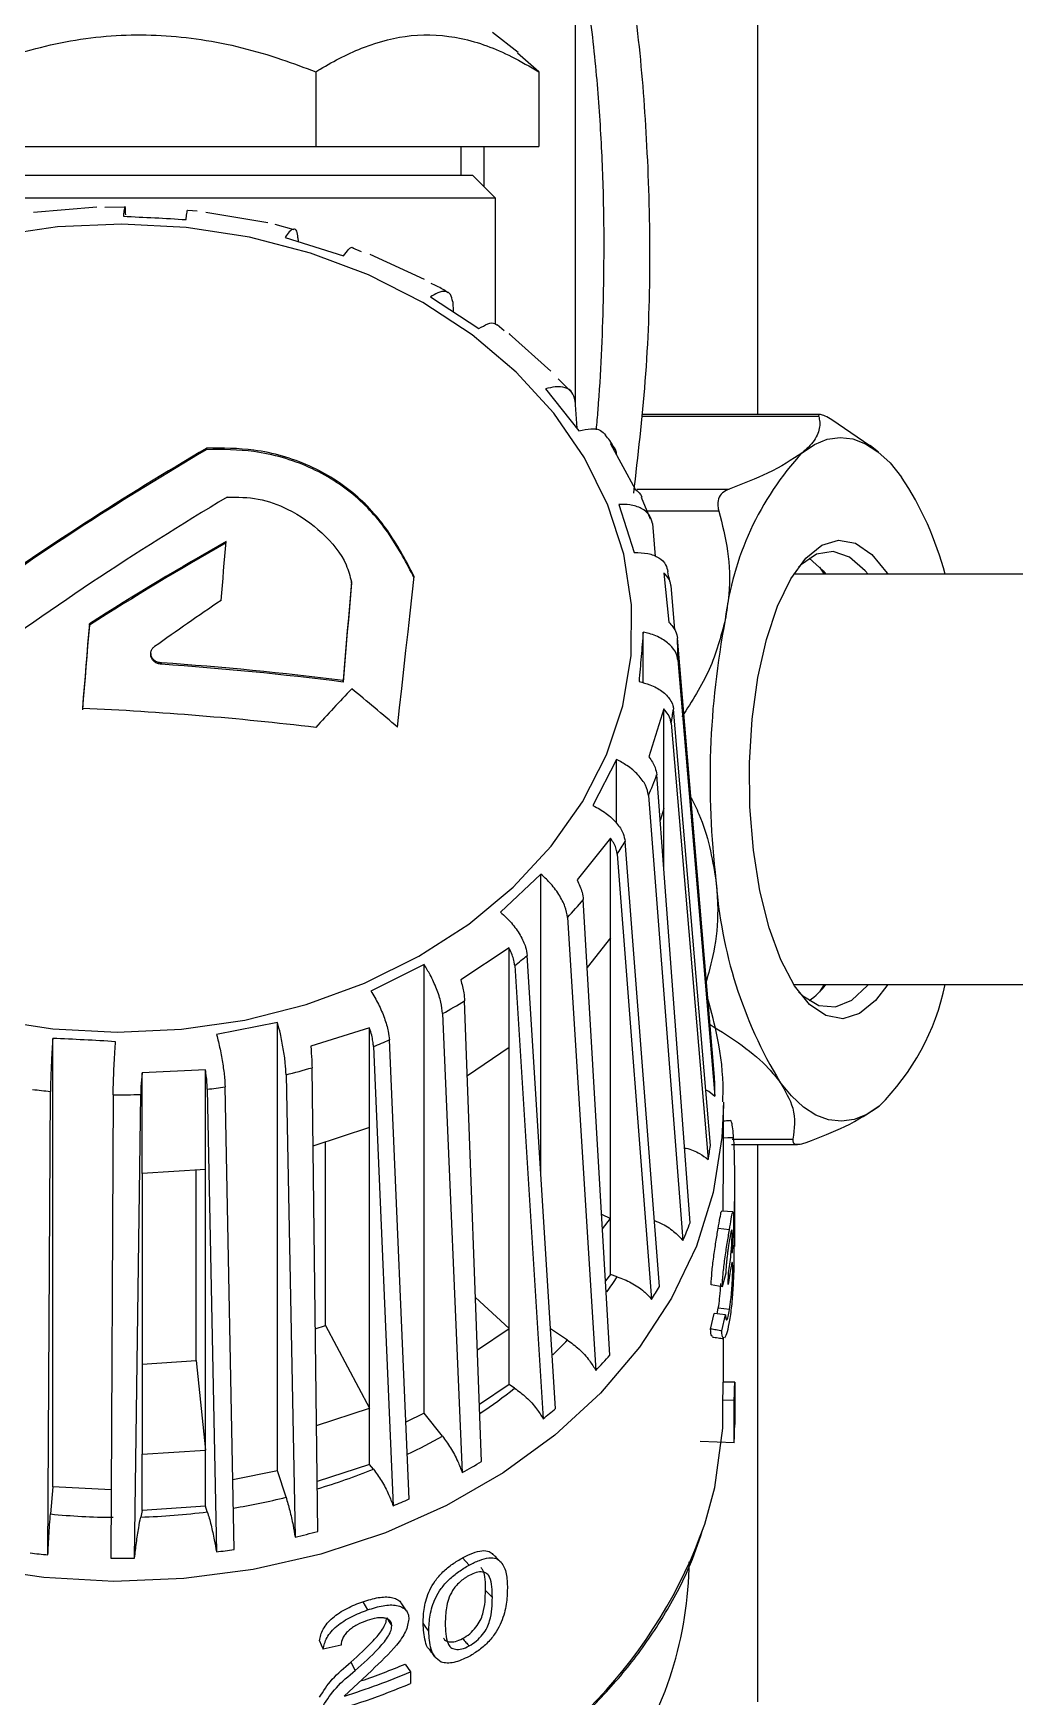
# Model space of a CAD drawing. Extents: x 150 to 4150, y 50 to 2920.
# Drawn here: x 1162.6 to 1270.2, y 1473.3 to 1655.8 of the extents above; entities that cross this region are included whole.
import ezdxf

# ---------------------------------------------------------------- set-up
doc = ezdxf.new("R2010")
doc.units = 0
doc.header["$LTSCALE"] = 10
doc.linetypes.add('SLD-KATı', pattern=[0])
doc.layers.get('0').update_dxf_attribs({"linetype": 'CONTINUOUS'})

msp = doc.modelspace()

# ---------------------------------------------------------------- linework, layer by layer
at = {"color": 7, "linetype": 'SLD-KATı'}
for p, q in [((1242.03, 2090.17), (1242.03, 1613.94)), ((1222.03, 1667.08), (1222.03, 1614.96)), ((1215.76, 1653.66), (1212.97, 1655.83)), ((1218.03, 1651.53), (1215.71, 1653.59)), ((1193.57, 1651.53), (1193.57, 1643.33)), ((1218.03, 1651.53), (1218.03, 1643.33)), ((1155.06, 1643.33), (1193.57, 1643.33)), ((1193.57, 1643.33), (1218.03, 1643.33)), ((1209.53, 1640.17), (1209.53, 1643.33)), ((1210.78, 1640.17), (1148.28, 1640.17)), ((1213.28, 1637.67), (1210.78, 1640.17)), ((1213.28, 1637.67), (1145.78, 1637.67)), ((1162.59, 1636.15), (1169.55, 1636.71)), ((1172.64, 1636.68), (1170.44, 1636.66)), ((1213.28, 1623.87), (1213.28, 1637.67)), ((1180.55, 1636.23), (1179.52, 1636.31)), ((1181.5, 1636.15), (1188.3, 1634.99)), ((1191.21, 1634.2), (1189.12, 1634.78)), ((1190.2, 1633.37), (1196.6, 1631.34)), ((1191.61, 1633.31), (1191.62, 1632.91)), ((1198.6, 1631.8), (1197.64, 1632.17)), ((1199.49, 1631.54), (1205.46, 1628.78)), ((1206.15, 1626.84), (1211.45, 1623.36)), ((1208.59, 1626.31), (1208.65, 1625.2)), ((1214.24, 1623.13), (1213.45, 1623.77)), ((1214.79, 1622.78), (1219.34, 1618.71)), ((1218.77, 1616.75), (1222.44, 1612.15)), ((1221.58, 1616.42), (1220.16, 1617.86)), ((1221.99, 1615.52), (1222.22, 1612.43)), ((1248.91, 1613.94), (1229.34, 1613.94)), ((1254.34, 1610.49), (1250.2, 1613.37)), ((1181.62, 1610.11), (1181.62, 1610.27)), ((1225.9, 1610.72), (1228.59, 1605.75)), ((1255.3, 1609.81), (1254.38, 1610.54)), ((1226.81, 1604.09), (1228.5, 1598.81)), ((1230.29, 1602.48), (1229.3, 1604.84)), ((1230.5, 1601.99), (1230.8, 1598.38)), ((1231.74, 1596.55), (1232.31, 1591.17)), ((1197.48, 1595.44), (1197.48, 1595.6)), ((1232.52, 1595.19), (1232.93, 1590.31)), ((1366.77, 1596.42), (1245.99, 1596.42)), ((1168.73, 1590.84), (1168.73, 1590.99)), ((1229.49, 1584.52), (1229.49, 1590.08)), ((1237.32, 1541.26), (1233.24, 1589.42)), ((1175.47, 1587.73), (1175.47, 1587.58)), ((1176.63, 1586.55), (1176.63, 1586.7)), ((1233.28, 1587.05), (1237.33, 1539.19)), ((1196.56, 1584.6), (1196.56, 1584.76)), ((1231.74, 1581.65), (1230.12, 1576.4)), ((1231.74, 1570.73), (1231.74, 1581.65)), ((1232.54, 1580.09), (1236.6, 1532.23)), ((1236.87, 1533.77), (1232.82, 1581.63)), ((1226.55, 1576.11), (1223.98, 1571.06)), ((1226.55, 1569.14), (1226.55, 1576.11)), ((1234.64, 1525.3), (1230.97, 1574.43)), ((1230.07, 1572.16), (1233.84, 1523.33)), ((1231.74, 1570.73), (1231.34, 1569.41)), ((1231.74, 1564.12), (1231.74, 1570.73)), ((1225.89, 1567.48), (1222.25, 1562.89)), ((1225.89, 1556.56), (1225.89, 1567.48)), ((1226.64, 1565.72), (1230.41, 1516.89)), ((1231.27, 1518.29), (1227.5, 1567.12)), ((1218.27, 1563.54), (1213.84, 1559.36)), ((1218.27, 1530.57), (1218.27, 1563.54)), ((1225.83, 1510.78), (1222.92, 1560.73)), ((1221.18, 1558.79), (1224.3, 1509.1)), ((1225.89, 1556.56), (1223.35, 1553.28)), ((1225.89, 1525.76), (1225.89, 1556.56)), ((1214.77, 1555.43), (1209.47, 1551.95)), ((1214.77, 1544.51), (1214.77, 1555.43)), ((1219.88, 1504.93), (1216.76, 1554.62)), ((1205.46, 1553.6), (1199.62, 1550.71)), ((1205.46, 1504.41), (1205.46, 1553.6)), ((1215.39, 1553.5), (1218.51, 1503.8)), ((1245.99, 1551.42), (1366.77, 1551.42)), ((1248.85, 1550.62), (1249.39, 1551.42)), ((1211.75, 1499.11), (1209.89, 1549.65)), ((1189.38, 1547.26), (1182.69, 1545.93)), ((1189.38, 1498.07), (1189.38, 1547.26)), ((1207.48, 1548.23), (1209.64, 1497.88)), ((1164.72, 1496.33), (1164.72, 1545.52)), ((1199.46, 1546.67), (1193.01, 1544.66)), ((1199.46, 1535.75), (1199.46, 1546.67)), ((1199.89, 1544.61), (1202.06, 1494.26)), ((1203.8, 1494.99), (1201.64, 1545.34)), ((1214.77, 1544.51), (1210.2, 1541.41)), ((1214.77, 1513.71), (1214.77, 1544.51)), ((1181.48, 1542.07), (1174.51, 1541.73)), ((1174.51, 1530.7), (1174.51, 1541.73)), ((1181.48, 1531.15), (1181.48, 1542.07)), ((1193.79, 1491.44), (1193.16, 1542.29)), ((1181.67, 1539.93), (1182.67, 1489.18)), ((1184.61, 1489.46), (1183.62, 1540.2)), ((1190.31, 1541.53), (1191.3, 1490.79)), ((1164.19, 1488.87), (1164.46, 1539.7)), ((1171.35, 1539.34), (1171.07, 1488.5)), ((1173.69, 1488.51), (1174.36, 1539.37)), ((1238.28, 1538.53), (1238.28, 1538.15)), ((1238.28, 1530.17), (1238.28, 1538.15)), ((1255.3, 1538.02), (1255.3, 1538.02)), ((1199.46, 1535.75), (1193.26, 1533.71)), ((1199.46, 1504.95), (1199.46, 1535.75)), ((1194.65, 1514.04), (1194.65, 1534.17)), ((1239.19, 1533.89), (1246.42, 1533.89)), ((1242.03, 1533.89), (1242.03, 1472.73)), ((1181.48, 1531.15), (1174.51, 1530.7)), ((1180.46, 1510.17), (1180.46, 1531.08)), ((1181.48, 1500.35), (1181.48, 1531.15)), ((1174.51, 1530.7), (1174.51, 1499.9)), ((1239.53, 1522.79), (1239.53, 1530.17)), ((1224.93, 1526.22), (1225.89, 1525.76)), ((1225.02, 1524.64), (1225.89, 1525.76)), ((1225.89, 1519.6), (1225.89, 1525.76)), ((1238.81, 1518.53), (1238.84, 1519.84)), ((1238.84, 1519.84), (1238.88, 1520.06)), ((1225.89, 1519.6), (1225.36, 1518.91)), ((1226.63, 1519.37), (1225.89, 1519.6)), ((1238.16, 1518.28), (1236.93, 1518.48)), ((1238.55, 1519.78), (1238.16, 1518.28)), ((1238.99, 1519.72), (1238.81, 1518.53)), ((1211.09, 1517.08), (1214.77, 1513.71)), ((1236.89, 1513.63), (1237.28, 1515.35)), ((1238.51, 1515.18), (1237.28, 1515.35)), ((1237.61, 1515.3), (1237.73, 1515.92)), ((1238.97, 1515.79), (1237.73, 1515.92)), ((1238.11, 1513.43), (1238.51, 1515.18)), ((1193.51, 1513.67), (1194.65, 1514.04)), ((1194.65, 1514.04), (1199.46, 1504.95)), ((1211.3, 1511.36), (1214.77, 1513.71)), ((1214.77, 1507.55), (1214.77, 1513.71)), ((1221.18, 1512.43), (1219.33, 1513.65)), ((1238.28, 1507.8), (1238.28, 1512.58)), ((1174.51, 1509.78), (1180.46, 1510.17)), ((1180.46, 1510.17), (1181.48, 1500.35)), ((1214.77, 1507.55), (1211.52, 1505.35)), ((1215.38, 1507.15), (1214.77, 1507.55)), ((1239.53, 1507.79), (1238.28, 1507.8)), ((1239.53, 1507.79), (1239.53, 1503.17)), ((1238.22, 1502.75), (1238.22, 1505.83)), ((1239.47, 1505.79), (1238.22, 1505.83)), ((1239.47, 1501.17), (1239.47, 1505.79)), ((1193.65, 1503.04), (1199.46, 1504.95)), ((1199.46, 1498.79), (1199.46, 1504.95)), ((1205.46, 1504.41), (1203.44, 1503.41)), ((1207.48, 1501.88), (1205.46, 1504.41)), ((1174.51, 1499.9), (1181.48, 1500.35)), ((1174.51, 1493.74), (1174.51, 1499.9)), ((1181.48, 1494.19), (1181.48, 1500.35)), ((1239.47, 1501.17), (1235.72, 1501.3)), ((1189.38, 1498.07), (1184.46, 1497.1)), ((1190.31, 1495.18), (1189.38, 1498.07)), ((1199.46, 1498.79), (1193.72, 1496.9)), ((1199.89, 1498.26), (1199.46, 1498.79)), ((1164.72, 1496.33), (1164.46, 1493.35)), ((1171.11, 1495.99), (1164.72, 1496.33)), ((1174.51, 1493.74), (1174.36, 1493.01)), ((1181.48, 1494.19), (1174.51, 1493.74)), ((1181.67, 1493.58), (1181.48, 1494.19)), ((1198.74, 1483.73), (1199.25, 1482.83)), ((1196.34, 1478.97), (1194.37, 1478.52)), ((1199.7, 1476.2), (1196.7, 1473.37)), ((1197.43, 1477.1), (1197.9, 1476.19)), ((1203.37, 1476.89), (1203.96, 1476.02)), ((1203.96, 1476.02), (1203.96, 1474.75))]:
    msp.add_line(p, q, dxfattribs=at)
at = {"color": 8, "linetype": 'SLD-KATı'}
for p, q in [((1212.03, 1638.92), (1212.03, 1643.33)), ((1248.74, 1613.72), (1229.32, 1613.72)), ((1228.78, 1605.77), (1238.92, 1605.77)), ((1237.8, 1603.33), (1229.94, 1603.33)), ((1239.25, 1534.47), (1245.92, 1534.47))]:
    msp.add_line(p, q, dxfattribs=at)
at = {"color": 7, "linetype": 'SLD-KATı', "flags": 128}
for points in [[(1115.89, 1593.5), (1115.86, 1587.93), (1116.71, 1582.41), (1118.44, 1577.01), (1121.01, 1571.82), (1124.38, 1566.93), (1128.51, 1562.42), (1133.32, 1558.34), (1138.75, 1554.77), (1144.69, 1551.77), (1151.07, 1549.37), (1157.78, 1547.63), (1164.72, 1546.56), (1171.77, 1546.18), (1178.82, 1546.51), (1185.77, 1547.53), (1192.5, 1549.22), (1198.9, 1551.57), (1204.89, 1554.53), (1210.35, 1558.05), (1215.21, 1562.09), (1219.39, 1566.58), (1222.83, 1571.45), (1225.46, 1576.61), (1227.25, 1582), (1228.17, 1587.52), (1228.2, 1593.08), (1227.35, 1598.61), (1225.62, 1604.01), (1223.05, 1609.19), (1219.68, 1614.08), (1215.55, 1618.6), (1210.74, 1622.68), (1205.32, 1626.24), (1199.37, 1629.25), (1192.99, 1631.64), (1186.28, 1633.39), (1179.34, 1634.46), (1172.3, 1634.83), (1165.24, 1634.51), (1158.29, 1633.49), (1151.56, 1631.8), (1145.16, 1629.45), (1139.17, 1626.49), (1133.71, 1622.96), (1128.85, 1618.92), (1124.67, 1614.43), (1121.23, 1609.57), (1118.6, 1604.4), (1116.81, 1599.02), (1115.89, 1593.5)], [(1246.93, 1609.75), (1248.29, 1610.66), (1249.68, 1611.22), (1251.08, 1611.42), (1252.48, 1611.26), (1253.88, 1610.73), (1255.24, 1609.86), (1256.57, 1608.64), (1257.84, 1607.08)], [(1241.58, 1566.17), (1241.2, 1570.91), (1241.15, 1575.75), (1241.45, 1580.53), (1242.08, 1585.09), (1243.02, 1589.26), (1244.24, 1592.91), (1245.69, 1595.92), (1247.32, 1598.18), (1249.09, 1599.61), (1250.93, 1600.16), (1252.77, 1599.82), (1254.57, 1598.6), (1256.24, 1596.54), (1256.32, 1596.42)], [(1183.18, 1593.54), (1183.25, 1594.37), (1183.32, 1595.18), (1183.39, 1596), (1183.46, 1596.81), (1183.53, 1597.62), (1183.6, 1598.42), (1183.67, 1599.22), (1183.74, 1600.02)], [(1254.16, 1596.42), (1253.84, 1596.8), (1252.12, 1598.29), (1250.32, 1598.9), (1248.51, 1598.61), (1246.75, 1597.42), (1246.53, 1597.21)], [(1247.69, 1598.17), (1249.22, 1596.8), (1249.54, 1596.42)], [(1249.39, 1596.42), (1249.31, 1596.54), (1248.85, 1597.21)], [(1197.48, 1595.6), (1197.37, 1594.27), (1197.25, 1592.94), (1197.14, 1591.59), (1197.02, 1590.24), (1196.91, 1588.88), (1196.79, 1587.52), (1196.68, 1586.14), (1196.56, 1584.76)], [(1197.48, 1595.44), (1197.37, 1594.12), (1197.25, 1592.78), (1197.14, 1591.44), (1197.02, 1590.09), (1196.91, 1588.73), (1196.79, 1587.36), (1196.68, 1585.99), (1196.56, 1584.6)], [(1202.54, 1579.64), (1202.77, 1581.77), (1203, 1583.89), (1203.23, 1585.98), (1203.46, 1588.06), (1203.69, 1590.11), (1203.92, 1592.15), (1204.15, 1594.17), (1204.37, 1596.17)], [(1168.73, 1590.99), (1168.64, 1589.85), (1168.54, 1588.7), (1168.45, 1587.55), (1168.35, 1586.39), (1168.26, 1585.23), (1168.16, 1584.06), (1168.06, 1582.89), (1167.97, 1581.71)], [(1168.73, 1590.84), (1168.64, 1589.7), (1168.54, 1588.55), (1168.45, 1587.4), (1168.35, 1586.24), (1168.26, 1585.08), (1168.16, 1583.91), (1168.06, 1582.73), (1167.97, 1581.55)], [(1256.32, 1551.42), (1254.99, 1549.66), (1253.22, 1548.23), (1251.38, 1547.67), (1249.54, 1548.01), (1247.74, 1549.23), (1246.07, 1551.29), (1244.57, 1554.13), (1243.29, 1557.63), (1242.28, 1561.69), (1241.58, 1566.17)], [(1246.53, 1550.62), (1247, 1550.18), (1248.77, 1549.12), (1250.59, 1548.97), (1252.38, 1549.71), (1254.09, 1551.33), (1254.16, 1551.42)], [(1255.38, 1538.09), (1254.02, 1537.18), (1252.63, 1536.62), (1251.23, 1536.42), (1249.83, 1536.58), (1248.43, 1537.1), (1247.07, 1537.98), (1245.74, 1539.2), (1244.47, 1540.75)], [(1239.41, 1534.62), (1238.79, 1534.59), (1238.17, 1534.56)], [(1239.34, 1526.48), (1238.72, 1526.52), (1238.1, 1526.56)], [(1238.95, 1524.53), (1238.33, 1524.59), (1237.71, 1524.66)], [(1236.26, 1492.25), (1237.34, 1496.27), (1238.22, 1502.75)], [(1210.4, 1487.74), (1210.04, 1488.14), (1209.68, 1488.55)], [(1212.18, 1484.97), (1212.56, 1484.58), (1212.94, 1484.19)], [(1205.97, 1480.51), (1205.66, 1480.94), (1205.34, 1481.37)], [(1193.96, 1479.45), (1194.17, 1478.99), (1194.37, 1478.52)]]:
    msp.add_lwpolyline(points, dxfattribs=at)
at = {"color": 8, "linetype": 'SLD-KATı', "flags": 128}
msp.add_lwpolyline([(1238.28, 1538.15), (1238.13, 1534.63), (1237.16, 1528.61), (1235.32, 1522.72), (1232.61, 1517.03), (1229.09, 1511.63), (1224.8, 1506.59), (1219.79, 1501.98), (1214.14, 1497.86), (1207.92, 1494.28), (1201.21, 1491.3), (1194.11, 1488.94), (1186.7, 1487.26), (1179.11, 1486.26), (1171.41, 1485.96), (1163.72, 1486.37), (1156.15, 1487.48), (1148.79, 1489.28), (1141.74, 1491.73), (1135.11, 1494.82), (1128.97, 1498.49), (1123.42, 1502.69), (1118.52, 1507.38), (1114.35, 1512.48), (1110.96, 1517.93), (1108.39, 1523.65), (1106.68, 1529.57), (1105.86, 1535.6), (1105.78, 1537.65)], dxfattribs=at)
at = {"color": 7, "linetype": 'SLD-KATı'}
for centre, radius, start, end in [((1356.35, 1311.69), 345.94, 120.336, 125.5466), ((1356.12, 1311.88), 345.53, 120.3323, 125.5491), ((1271, 1587.56), 32.74, 137.3331, 173.2171), ((1227.74, 1587.21), 36.07, 14.789, 33.4311), ((1365.65, 1300.14), 354.85, 120.8182, 126.4988), ((1353.53, 1300.91), 343.94, 119.5816, 122.4993), ((1353.32, 1301.1), 343.54, 119.5792, 122.5004), ((1194.06, 1587.4), 39.24, 12.0488, 13.7371), ((1378.92, 1303.52), 349.9, 124.0166, 125.4701), ((1330.23, 1573.85), 93.41, 169.1561, 186.7652), ((1195.23, 1587.59), 38.06, 359.1884, 2.7593), ((1152.78, 1238.66), 348.86, 82.7907, 86.0803), ((1152.8, 1238.9), 348.46, 82.7859, 86.0792), ((1473.41, 1323.2), 379.56, 136.6274, 137.5029), ((936.39, 1267.5), 410.21, 49.547, 50.4635), ((1152.37, 1233.85), 348.21, 83.2063, 87.4327), ((1194.63, 1587.66), 38.66, 348.6994, 351.0168), ((1192.3, 1588.34), 41.09, 336.8106, 340.2055), ((1188.86, 1590.1), 44.97, 327.166, 329.26), ((1286.86, 1566.34), 49.51, 184.0448, 211.1107), ((1184.72, 1593.22), 50.15, 316.6356, 319.6084), ((1180.66, 1597.5), 56.06, 308.2825, 310.0907), ((1243.19, 1556.26), 7.98, 304.3015, 322.6977), ((1236.66, 1556.87), 26.53, 314.9174, 348.1322), ((1177.01, 1602.76), 62.47, 299.1985, 301.7654), ((1174.42, 1607.93), 68.24, 291.9163, 293.5023), ((1172.81, 1612.6), 73.19, 283.8304, 286.1404), ((1171.97, 1616.26), 76.93, 262.9336, 264.3978), ((1172.15, 1615.77), 76.43, 277.1559, 278.6266), ((1196.75, 1539.95), 40.59, 358.9334, 1.8514), ((1172.03, 1617.07), 77.74, 269.4948, 271.7138), ((1196.21, 1540.01), 41.14, 349.0943, 351.2708), ((1193.47, 1540.82), 44, 336.5748, 339.3414), ((1190.24, 1542.46), 47.62, 327.5191, 329.4937), ((1185.28, 1546.21), 53.85, 316.4319, 318.8493), ((1197.16, 1508.12), 41.12, 356.8057, 359.5506), ((1197.5, 1508.13), 42.03, 356.8108, 359.547), ((1181.29, 1550.44), 59.67, 308.5912, 310.2876), ((1197.5, 1503.51), 42.03, 356.8108, 359.5469), ((1177.15, 1556.45), 66.97, 299.0208, 301.1107), ((1174.62, 1561.54), 72.66, 292.1875, 293.6754), ((1172.02, 1570.5), 77.52, 264.4014, 269.4983), ((1172.05, 1570.28), 77.3, 271.7096, 277.1496), ((1172.81, 1566.8), 78.22, 283.6677, 285.5532), ((1171.97, 1570.55), 82.05, 263.1841, 264.5568), ((1172.16, 1569.98), 81.47, 277.408, 278.7868), ((1172.03, 1571.39), 82.89, 269.3371, 271.1506), ((1193.18, 1488.48), 41.35, 325.6431, 359.4793), ((1174.11, 1546.11), 75.15, 289.0304, 292.9101), ((1173.68, 1546.52), 77.89, 285.2585, 292.8775), ((1173.92, 1547.15), 77.21, 287.1631, 292.897)]:
    msp.add_arc(centre, radius, start, end, dxfattribs=at)
at = {"color": 8, "linetype": 'SLD-KATı'}
for centre, radius, start, end in [((1188.01, 1544.29), 45.97, 324.663, 327.1633), ((1183.69, 1547.83), 51.56, 314.1106, 316.6469), ((1179.25, 1552.96), 58.35, 303.6919, 308.2617), ((1175.82, 1558.55), 64.91, 295.368, 299.1895), ((1173.55, 1563.8), 70.63, 286.6102, 291.8932), ((1172.41, 1567.9), 74.89, 279.3129, 283.8254), ((1185.06, 1510.33), 54.29, 292.6503, 340.5464)]:
    msp.add_arc(centre, radius, start, end, dxfattribs=at)
at = {"color": 7, "linetype": 'SLD-KATı'}
for points, knots in [([(1228.45, 1605.3), (1228.92, 1609.4), (1230.41, 1622.19), (1230.33, 1638.81), (1229.12, 1655.01), (1227.51, 1666.29), (1225.14, 1677.19), (1221.85, 1687.76), (1217.85, 1696.84), (1213.18, 1704.41), (1208.43, 1709.91), (1203.38, 1713.66), (1198.33, 1715.58), (1193.95, 1715.71), (1190.11, 1714.53), (1186.7, 1712.38), (1183.16, 1708.37), (1180.65, 1703.3), (1178.97, 1697.96), (1177.9, 1692.76), (1177.16, 1686.54), (1177.08, 1682.02), (1177.03, 1679.58)], [0, 0, 0, 0, 0.0723713, 0.225676, 0.295467, 0.3648188, 0.4325751, 0.5001859, 0.5705181, 0.619646, 0.6701395, 0.7116738, 0.7432076, 0.7751137, 0.7944876, 0.8171926, 0.8456091, 0.8822703, 0.9050266, 0.9316564, 0.9630042, 1, 1, 1, 1]), ([(1182.03, 1679.58), (1182.1, 1682.49), (1182.23, 1687.76), (1183.32, 1694.84), (1184.87, 1700.33), (1186.75, 1704.43), (1188.76, 1707.26), (1191.14, 1709.42), (1193.98, 1710.66), (1197.52, 1710.62), (1201.37, 1709.02), (1205.18, 1705.98), (1209.71, 1700.76), (1214.36, 1692.81), (1218.46, 1682.33), (1221.42, 1671.32), (1223.26, 1661.05), (1224.34, 1651.86), (1224.91, 1643.82), (1225.2, 1635.42), (1225.13, 1625.66), (1224.8, 1617.73), (1224.38, 1613), (1224.32, 1612.28)], [0, 0, 0, 0, 0.049319, 0.089297, 0.12156, 0.147665, 0.169093, 0.186295, 0.212317, 0.240055, 0.277156, 0.31809, 0.359555, 0.439305, 0.520954, 0.601143, 0.678313, 0.736524, 0.790159, 0.841861, 0.906003, 0.985715, 1, 1, 1, 1]), ([(1155.06, 1651.53), (1157.81, 1652.51), (1163.37, 1654.51), (1172.16, 1655.84), (1181.14, 1655.34), (1188.24, 1653.53), (1192.32, 1652), (1193.57, 1651.53)], [0, 0, 0, 0, 0.22106, 0.447358, 0.669137, 0.899218, 1, 1, 1, 1]), ([(1193.57, 1651.53), (1193.72, 1651.62), (1195.46, 1652.69), (1198.9, 1654.44), (1204.12, 1655.79), (1209.61, 1655.45), (1214.29, 1653.72), (1217.05, 1652.1), (1218.03, 1651.53)], [0, 0, 0, 0, 0.020118, 0.222924, 0.429815, 0.648242, 0.874847, 1, 1, 1, 1]), ([(1172.72, 1635.84), (1172.71, 1635.96), (1172.71, 1636.38), (1172.68, 1636.79), (1172.6, 1636.75), (1172.52, 1636.27), (1172.47, 1635.82), (1172.46, 1635.69)], [0, 0, 0, 0, 0.10298, 0.366808, 0.630612, 0.894679, 1, 1, 1, 1]), ([(1172.46, 1635.69), (1173.61, 1635.63), (1175.9, 1635.53), (1178.2, 1635.39), (1179.34, 1635.32)], [0, 0, 0, 0, 0.5000001, 1, 1, 1, 1]), ([(1179.34, 1635.32), (1179.37, 1635.55), (1179.43, 1636.09), (1179.5, 1636.43), (1179.52, 1636.35), (1179.53, 1636.34)], [0, 0, 0, 0, 0.392735, 0.905059, 1, 1, 1, 1]), ([(1191.61, 1633.31), (1191.58, 1633.6), (1191.52, 1634.16), (1191.17, 1634.36), (1190.71, 1634.09), (1190.35, 1633.59), (1190.2, 1633.37)], [0, 0, 0, 0, 0.263774, 0.52759, 0.791618, 1, 1, 1, 1]), ([(1196.6, 1631.34), (1196.79, 1631.6), (1197.18, 1632.13), (1197.55, 1632.36), (1197.65, 1632.23), (1197.66, 1632.22)], [0, 0, 0, 0, 0.479483, 0.959122, 1, 1, 1, 1]), ([(1208.08, 1627.3), (1207.87, 1627.44), (1207.3, 1627.82), (1206.65, 1628.12), (1206.23, 1628.32)], [0, 0, 0, 0, 0.349349, 1, 1, 1, 1]), ([(1208.59, 1626.31), (1208.53, 1626.6), (1208.43, 1627.19), (1207.82, 1627.51), (1207.04, 1627.39), (1206.42, 1627.01), (1206.15, 1626.84)], [0, 0, 0, 0, 0.263755, 0.527585, 0.791618, 1, 1, 1, 1]), ([(1211.45, 1623.36), (1211.79, 1623.56), (1212.46, 1623.96), (1213.15, 1624.04), (1213.36, 1623.81), (1213.42, 1623.75)], [0, 0, 0, 0, 0.418666, 0.837485, 1, 1, 1, 1]), ([(1214.92, 1622.66), (1214.91, 1622.68), (1214.88, 1622.74), (1214.82, 1622.76), (1214.79, 1622.78)], [0, 0, 0, 0, 0.333422, 1, 1, 1, 1]), ([(1221.99, 1615.52), (1221.92, 1615.82), (1221.77, 1616.44), (1220.98, 1616.93), (1219.94, 1617.05), (1219.13, 1616.84), (1218.77, 1616.75)], [0, 0, 0, 0, 0.263743, 0.527584, 0.791619, 1, 1, 1, 1]), ([(1248.74, 1613.72), (1248.77, 1613.63), (1248.9, 1613.09), (1248.84, 1612.04), (1248.11, 1610.78), (1247.23, 1610.01), (1246.93, 1609.75)], [0, 0, 0, 0, 0.073259, 0.43654, 0.808873, 1, 1, 1, 1]), ([(1250.2, 1613.37), (1249.94, 1613.51), (1249.42, 1613.81), (1248.92, 1613.98), (1248.72, 1613.92), (1248.74, 1613.78), (1248.74, 1613.72)], [0, 0, 0, 0, 0.280691, 0.562823, 0.825737, 1, 1, 1, 1]), ([(1222.44, 1612.15), (1222.89, 1612.25), (1223.79, 1612.47), (1224.83, 1612.29), (1225.19, 1611.88), (1225.36, 1611.69)], [0, 0, 0, 0, 0.350301, 0.700755, 1, 1, 1, 1]), ([(1226.3, 1610.27), (1226.15, 1610.55), (1225.88, 1611.04), (1225.51, 1611.49), (1225.35, 1611.69)], [0, 0, 0, 0, 0.568845, 1, 1, 1, 1]), ([(1204.37, 1596.17), (1203.54, 1597.77), (1201.86, 1600.97), (1198.16, 1605.27), (1193.03, 1608.55), (1187.21, 1610.24), (1183.35, 1610.26), (1181.62, 1610.27)], [0, 0, 0, 0, 0.209345, 0.417477, 0.624673, 0.831741, 1, 1, 1, 1]), ([(1204.37, 1596.01), (1203.54, 1597.62), (1201.86, 1600.82), (1198.16, 1605.12), (1193.03, 1608.39), (1187.21, 1610.08), (1183.35, 1610.1), (1181.62, 1610.11)], [0, 0, 0, 0, 0.209346, 0.417476, 0.624673, 0.831741, 1, 1, 1, 1]), ([(1226.58, 1609.54), (1226.57, 1609.66), (1226.51, 1610.1), (1226.24, 1610.49), (1225.95, 1610.69), (1225.9, 1610.72)], [0, 0, 0, 0, 0.24236, 0.882113, 1, 1, 1, 1]), ([(1246.93, 1609.75), (1245.79, 1608.98), (1243.73, 1607.6), (1240.41, 1606.34), (1238.92, 1605.77)], [0, 0, 0, 0, 0.551012, 1, 1, 1, 1]), ([(1228.59, 1605.75), (1228.91, 1605.5), (1229.24, 1605.23), (1229.34, 1604.88), (1229.35, 1604.86)], [0, 0, 0, 0, 0.932954, 1, 1, 1, 1]), ([(1238.92, 1605.77), (1238.66, 1605.65), (1238.13, 1605.4), (1237.71, 1604.72), (1237.63, 1603.99), (1237.75, 1603.52), (1237.8, 1603.33)], [0, 0, 0, 0, 0.280691, 0.562843, 0.825757, 1, 1, 1, 1]), ([(1183.85, 1604.89), (1185, 1604.88), (1187.3, 1604.86), (1191, 1603.49), (1194.43, 1601.06), (1196.8, 1598.17), (1197.32, 1596.22), (1197.48, 1595.6)], [0, 0, 0, 0, 0.177611, 0.3547342, 0.6110568, 0.876391, 1, 1, 1, 1]), ([(1230.5, 1601.99), (1230.42, 1602.31), (1230.25, 1602.97), (1229.34, 1603.68), (1228.15, 1604.07), (1227.22, 1604.08), (1226.81, 1604.09)], [0, 0, 0, 0, 0.263766, 0.527599, 0.791625, 1, 1, 1, 1]), ([(1237.8, 1603.33), (1238.16, 1601.88), (1238.91, 1598.96), (1239.05, 1594.9), (1238.64, 1592.35), (1238.49, 1591.42)], [0, 0, 0, 0, 0.3824114, 0.7746519, 1, 1, 1, 1]), ([(1228.5, 1598.81), (1229.02, 1598.8), (1230.05, 1598.77), (1231.26, 1598.27), (1232, 1597.56), (1232.13, 1596.97), (1232.18, 1596.72)], [0, 0, 0, 0, 0.264592, 0.529293, 0.793682, 1, 1, 1, 1]), ([(1232.52, 1595.19), (1232.51, 1595.31), (1232.44, 1595.77), (1232.13, 1596.23), (1231.79, 1596.51), (1231.74, 1596.55)], [0, 0, 0, 0, 0.242311, 0.882126, 1, 1, 1, 1]), ([(1232.31, 1591.17), (1232.6, 1590.84), (1233.09, 1590.27), (1233.2, 1589.67), (1233.24, 1589.42)], [0, 0, 0, 0, 0.58336, 1, 1, 1, 1]), ([(1238.49, 1591.42), (1238, 1589.58), (1237.03, 1585.9), (1234.83, 1582.5), (1233.74, 1580.8)], [0, 0, 0, 0, 0.4997607, 1, 1, 1, 1]), ([(1229.49, 1590.08), (1229.42, 1589.18), (1229.26, 1587.39), (1229.11, 1585.57), (1229.03, 1584.66)], [0, 0, 0, 0, 0.500001, 1, 1, 1, 1]), ([(1233.28, 1587.05), (1233.26, 1587.18), (1233.19, 1587.67), (1232.71, 1588.48), (1231.63, 1589.35), (1230.46, 1589.86), (1229.71, 1590.03), (1229.49, 1590.08)], [0, 0, 0, 0, 0.102975, 0.366804, 0.630618, 0.894684, 1, 1, 1, 1]), ([(1176.63, 1586.7), (1176.49, 1586.72), (1176.21, 1586.76), (1175.85, 1586.96), (1175.59, 1587.24), (1175.46, 1587.57), (1175.46, 1587.92), (1175.6, 1588.25), (1175.79, 1588.41), (1175.88, 1588.49)], [0, 0, 0, 0, 0.143613, 0.287379, 0.431276, 0.575268, 0.719295, 0.863211, 1, 1, 1, 1]), ([(1176.63, 1586.55), (1176.49, 1586.57), (1176.21, 1586.61), (1175.85, 1586.81), (1175.6, 1587.09), (1175.47, 1587.36), (1175.48, 1587.53), (1175.48, 1587.58)], [0, 0, 0, 0, 0.224114, 0.44847, 0.672998, 0.897709, 1, 1, 1, 1]), ([(1229.03, 1584.66), (1229.44, 1584.55), (1230.38, 1584.31), (1231.62, 1583.62), (1232.41, 1582.8), (1232.75, 1582.11), (1232.8, 1581.76), (1232.82, 1581.63)], [0, 0, 0, 0, 0.202885, 0.467546, 0.731789, 0.897053, 1, 1, 1, 1]), ([(1232.54, 1580.09), (1232.52, 1580.22), (1232.45, 1580.69), (1232.14, 1581.23), (1231.79, 1581.59), (1231.74, 1581.65)], [0, 0, 0, 0, 0.242335, 0.882075, 1, 1, 1, 1]), ([(1230.12, 1576.4), (1230.38, 1576), (1230.83, 1575.32), (1230.93, 1574.69), (1230.97, 1574.43)], [0, 0, 0, 0, 0.583358, 1, 1, 1, 1]), ([(1230.07, 1572.16), (1230, 1572.53), (1229.84, 1573.27), (1228.97, 1574.43), (1227.83, 1575.42), (1226.94, 1575.9), (1226.55, 1576.11)], [0, 0, 0, 0, 0.263755, 0.527585, 0.791616, 1, 1, 1, 1]), ([(1223.98, 1571.06), (1224.47, 1570.79), (1225.47, 1570.24), (1226.62, 1569.14), (1227.33, 1568.06), (1227.45, 1567.41), (1227.5, 1567.12)], [0, 0, 0, 0, 0.264599, 0.529288, 0.793681, 1, 1, 1, 1]), ([(1234.73, 1571.9), (1235.03, 1571.31), (1236.51, 1568.45), (1237.05, 1565.33), (1237.47, 1562.85)], [0, 0, 0, 0, 0.206462, 1, 1, 1, 1]), ([(1226.64, 1565.72), (1226.62, 1565.86), (1226.56, 1566.35), (1226.27, 1566.96), (1225.94, 1567.41), (1225.89, 1567.48)], [0, 0, 0, 0, 0.242337, 0.882071, 1, 1, 1, 1]), ([(1221.18, 1558.79), (1221.12, 1559.18), (1220.99, 1559.95), (1220.27, 1561.31), (1219.33, 1562.56), (1218.59, 1563.24), (1218.27, 1563.54)], [0, 0, 0, 0, 0.263758, 0.527591, 0.791621, 1, 1, 1, 1]), ([(1222.25, 1562.89), (1222.46, 1562.43), (1222.81, 1561.64), (1222.89, 1561), (1222.92, 1560.73)], [0, 0, 0, 0, 0.583356, 1, 1, 1, 1]), ([(1237.47, 1562.85), (1237.54, 1561.99), (1237.76, 1559.53), (1237.5, 1555.78), (1236.76, 1553.06), (1236.42, 1551.84)], [0, 0, 0, 0, 0.225006, 0.651855, 1, 1, 1, 1]), ([(1213.84, 1559.36), (1214.25, 1558.98), (1215.07, 1558.21), (1216.03, 1556.84), (1216.62, 1555.59), (1216.72, 1554.91), (1216.76, 1554.62)], [0, 0, 0, 0, 0.264588, 0.529289, 0.793664, 1, 1, 1, 1]), ([(1215.39, 1553.5), (1215.37, 1553.64), (1215.32, 1554.15), (1215.08, 1554.82), (1214.81, 1555.35), (1214.77, 1555.43)], [0, 0, 0, 0, 0.242331, 0.882113, 1, 1, 1, 1]), ([(1207.48, 1548.23), (1207.44, 1548.63), (1207.35, 1549.43), (1206.85, 1550.95), (1206.19, 1552.4), (1205.68, 1553.23), (1205.46, 1553.6)], [0, 0, 0, 0, 0.263769, 0.527588, 0.791619, 1, 1, 1, 1]), ([(1209.47, 1551.95), (1209.6, 1551.45), (1209.82, 1550.59), (1209.87, 1549.93), (1209.89, 1549.65)], [0, 0, 0, 0, 0.5833711, 1, 1, 1, 1]), ([(1199.62, 1550.71), (1199.9, 1550.23), (1200.47, 1549.29), (1201.13, 1547.72), (1201.54, 1546.35), (1201.61, 1545.65), (1201.64, 1545.34)], [0, 0, 0, 0, 0.2645865, 0.5292834, 0.7936725, 1, 1, 1, 1]), ([(1238.21, 1538.54), (1238.23, 1538.94), (1238.32, 1541.28), (1237.85, 1545.1), (1236.97, 1548.43), (1236.59, 1549.86)], [0, 0, 0, 0, 0.104677, 0.614428, 1, 1, 1, 1]), ([(1190.31, 1541.53), (1190.29, 1541.94), (1190.25, 1542.76), (1190.02, 1544.36), (1189.72, 1545.93), (1189.48, 1546.85), (1189.38, 1547.26)], [0, 0, 0, 0, 0.263766, 0.52759, 0.791621, 1, 1, 1, 1]), ([(1164.72, 1545.52), (1164.69, 1545.11), (1164.63, 1544.17), (1164.54, 1542.58), (1164.49, 1541.18), (1164.47, 1540.24), (1164.46, 1539.85), (1164.46, 1539.7)], [0, 0, 0, 0, 0.202894, 0.467551, 0.731795, 0.897058, 1, 1, 1, 1]), ([(1171.6, 1545.15), (1170.45, 1545.22), (1168.16, 1545.36), (1165.86, 1545.46), (1164.72, 1545.52)], [0, 0, 0, 0, 0.500003, 1, 1, 1, 1]), ([(1182.69, 1545.93), (1182.82, 1545.41), (1183.08, 1544.36), (1183.38, 1542.67), (1183.57, 1541.23), (1183.6, 1540.52), (1183.62, 1540.2)], [0, 0, 0, 0, 0.264599, 0.5292934, 0.7936682, 1, 1, 1, 1]), ([(1199.89, 1544.61), (1199.88, 1544.76), (1199.85, 1545.28), (1199.68, 1546), (1199.49, 1546.58), (1199.46, 1546.67)], [0, 0, 0, 0, 0.242355, 0.882108, 1, 1, 1, 1]), ([(1236.83, 1547.04), (1238.04, 1546.28), (1240.5, 1544.73), (1243.01, 1542.59), (1244.08, 1541.24), (1244.47, 1540.75)], [0, 0, 0, 0, 0.382408, 0.774654, 1, 1, 1, 1]), ([(1171.35, 1539.34), (1171.35, 1539.48), (1171.35, 1540.02), (1171.38, 1541.19), (1171.46, 1542.85), (1171.54, 1544.22), (1171.59, 1544.94), (1171.6, 1545.15)], [0, 0, 0, 0, 0.102988, 0.366802, 0.630614, 0.894678, 1, 1, 1, 1]), ([(1193.01, 1544.66), (1193.06, 1544.14), (1193.13, 1543.24), (1193.15, 1542.57), (1193.16, 1542.29)], [0, 0, 0, 0, 0.583368, 1, 1, 1, 1]), ([(1174.51, 1541.73), (1174.46, 1541.21), (1174.38, 1540.32), (1174.36, 1539.65), (1174.36, 1539.37)], [0, 0, 0, 0, 0.583365, 1, 1, 1, 1]), ([(1181.67, 1539.93), (1181.67, 1540.08), (1181.65, 1540.6), (1181.57, 1541.36), (1181.49, 1541.98), (1181.48, 1542.07)], [0, 0, 0, 0, 0.242338, 0.882107, 1, 1, 1, 1]), ([(1244.47, 1540.75), (1245.05, 1539.78), (1246.34, 1537.6), (1246.07, 1535.59), (1245.92, 1534.47)], [0, 0, 0, 0, 0.444643, 1, 1, 1, 1]), ([(1236.35, 1539.87), (1236.37, 1539.86), (1236.78, 1539.7), (1237.06, 1539.44), (1237.33, 1539.19)], [0, 0, 0, 0, 0.039345, 1, 1, 1, 1]), ([(1247.38, 1534.11), (1248.87, 1534.68), (1252.19, 1535.95), (1254.25, 1537.33), (1255.38, 1538.09)], [0, 0, 0, 0, 0.4489868, 1, 1, 1, 1]), ([(1239.1, 1536.5), (1238.89, 1536.48), (1238.62, 1536.46), (1238.35, 1536.43), (1238.28, 1536.43)], [0, 0, 0, 0, 0.755537, 1, 1, 1, 1]), ([(1239.41, 1534.62), (1239.38, 1534.96), (1239.32, 1535.65), (1239.21, 1536.35), (1239.14, 1536.45), (1239.1, 1536.5)], [0, 0, 0, 0, 0.3369296, 0.6726618, 1, 1, 1, 1]), ([(1239.52, 1525.48), (1239.52, 1526.06), (1239.52, 1527.21), (1239.53, 1529.01), (1239.53, 1530.72), (1239.52, 1532.11), (1239.49, 1533.47), (1239.44, 1534.23), (1239.41, 1534.62)], [0, 0, 0, 0, 0.248914, 0.497498, 0.622366, 0.747569, 0.873482, 1, 1, 1, 1]), ([(1245.92, 1534.47), (1245.91, 1534.32), (1245.89, 1534.03), (1246.25, 1533.86), (1246.79, 1533.92), (1247.21, 1534.06), (1247.38, 1534.11)], [0, 0, 0, 0, 0.2806896, 0.5628548, 0.8257613, 1, 1, 1, 1]), ([(1234.03, 1533.49), (1234.08, 1533.48), (1234.7, 1533.39), (1235.65, 1532.96), (1236.31, 1532.45), (1236.6, 1532.23)], [0, 0, 0, 0, 0.054045, 0.579425, 1, 1, 1, 1]), ([(1238.27, 1526.55), (1238.27, 1526.79), (1238.27, 1527.63), (1238.28, 1528.84), (1238.28, 1529.94), (1238.28, 1530.17)], [0, 0, 0, 0, 0.246803, 0.835259, 1, 1, 1, 1]), ([(1230.71, 1525.53), (1231.01, 1525.41), (1231.84, 1525.09), (1232.95, 1524.3), (1233.57, 1523.63), (1233.84, 1523.33)], [0, 0, 0, 0, 0.243299, 0.662097, 1, 1, 1, 1]), ([(1237.71, 1524.66), (1237.78, 1525.07), (1237.92, 1525.89), (1238.04, 1526.49), (1238.08, 1526.54), (1238.1, 1526.55)], [0, 0, 0, 0, 0.40138, 0.802374, 1, 1, 1, 1]), ([(1238.95, 1524.53), (1239.02, 1524.95), (1239.16, 1525.79), (1239.28, 1526.38), (1239.35, 1526.52), (1239.38, 1526.41), (1239.4, 1526.15), (1239.4, 1525.83), (1239.4, 1525.66)], [0, 0, 0, 0, 0.251755, 0.502303, 0.626195, 0.751872, 0.876208, 1, 1, 1, 1]), ([(1239.4, 1525.66), (1239.4, 1525.43), (1239.39, 1524.96), (1239.36, 1524.01), (1239.32, 1523.15), (1239.27, 1522.46), (1239.24, 1522.12), (1239.22, 1521.95)], [0, 0, 0, 0, 0.248246, 0.497268, 0.747617, 0.873649, 1, 1, 1, 1]), ([(1239.53, 1522.68), (1239.53, 1522.74), (1239.53, 1522.87), (1239.52, 1523.8), (1239.52, 1524.81), (1239.52, 1525.48)], [0, 0, 0, 0, 0.250382, 0.50047, 1, 1, 1, 1]), ([(1236.93, 1518.48), (1236.96, 1518.93), (1237.01, 1519.82), (1237.18, 1521.23), (1237.34, 1522.36), (1237.51, 1523.47), (1237.63, 1524.18), (1237.71, 1524.66)], [0, 0, 0, 0, 0.250169, 0.499621, 0.624409, 0.750186, 1, 1, 1, 1]), ([(1238.16, 1518.28), (1238.18, 1518.73), (1238.24, 1519.64), (1238.44, 1521.33), (1238.71, 1523.08), (1238.87, 1524.05), (1238.95, 1524.53)], [0, 0, 0, 0, 0.248383, 0.49731, 0.747842, 1, 1, 1, 1]), ([(1238.88, 1520.06), (1238.93, 1520.37), (1239.03, 1520.98), (1239.13, 1521.89), (1239.19, 1522.63), (1239.22, 1523.16), (1239.23, 1523.54), (1239.24, 1523.8), (1239.24, 1523.92), (1239.24, 1523.98)], [0, 0, 0, 0, 0.251913, 0.502891, 0.626564, 0.752124, 0.875996, 0.938007, 1, 1, 1, 1]), ([(1239.24, 1523.98), (1239.23, 1524.15), (1239.23, 1524.4), (1239.2, 1524.48), (1239.17, 1524.45), (1239.12, 1524.32), (1239.06, 1524.03), (1239, 1523.68), (1238.96, 1523.44)], [0, 0, 0, 0, 0.246996, 0.372844, 0.496619, 0.624069, 0.748092, 1, 1, 1, 1]), ([(1238.96, 1523.44), (1238.91, 1523.16), (1238.84, 1522.73), (1238.75, 1522.06), (1238.69, 1521.56), (1238.63, 1521.06), (1238.58, 1520.43), (1238.56, 1520.04), (1238.55, 1519.78)], [0, 0, 0, 0, 0.2516064, 0.3784594, 0.5027999, 0.6244065, 0.7521513, 1, 1, 1, 1]), ([(1239.45, 1521.92), (1239.44, 1521.45), (1239.44, 1520.73), (1239.4, 1519.44), (1239.35, 1518.43), (1239.29, 1517.39), (1239.17, 1516.04), (1239.05, 1515.17), (1238.96, 1514.59)], [0, 0, 0, 0, 0.246986, 0.371252, 0.496709, 0.622059, 0.748195, 1, 1, 1, 1]), ([(1239.22, 1521.95), (1239.26, 1522.21), (1239.34, 1522.74), (1239.41, 1522.96), (1239.44, 1522.7), (1239.45, 1522.18), (1239.45, 1521.92)], [0, 0, 0, 0, 0.252276, 0.502598, 0.751403, 1, 1, 1, 1]), ([(1238.97, 1515.79), (1239.02, 1516.15), (1239.1, 1516.69), (1239.18, 1517.53), (1239.23, 1518.17), (1239.27, 1518.79), (1239.3, 1519.56), (1239.31, 1520), (1239.31, 1520.29)], [0, 0, 0, 0, 0.251714, 0.378688, 0.50301, 0.627341, 0.752565, 1, 1, 1, 1]), ([(1239.31, 1520.29), (1239.31, 1520.5), (1239.3, 1520.83), (1239.27, 1520.97), (1239.23, 1520.94), (1239.19, 1520.81), (1239.11, 1520.46), (1239.04, 1520.02), (1238.99, 1519.72)], [0, 0, 0, 0, 0.2472359, 0.371817, 0.4968679, 0.6222179, 0.7482932, 1, 1, 1, 1]), ([(1226.63, 1519.37), (1227.16, 1519.17), (1228.2, 1518.77), (1229.53, 1517.86), (1230.14, 1517.19), (1230.41, 1516.89)], [0, 0, 0, 0, 0.3570539, 0.7141319, 1, 1, 1, 1]), ([(1237.73, 1515.92), (1237.78, 1516.27), (1237.86, 1516.8), (1237.94, 1517.63), (1237.98, 1518.18), (1238, 1518.5), (1238.01, 1518.62)], [0, 0, 0, 0, 0.434057, 0.653748, 0.869692, 1, 1, 1, 1]), ([(1238.96, 1514.59), (1238.87, 1514.12), (1238.7, 1513.17), (1238.51, 1512.82), (1238.42, 1512.65)], [0, 0, 0, 0, 0.501621, 1, 1, 1, 1]), ([(1238.51, 1515.18), (1238.53, 1515.02), (1238.56, 1514.71), (1238.64, 1514.57), (1238.73, 1514.73), (1238.84, 1515.07), (1238.92, 1515.5), (1238.97, 1515.79)], [0, 0, 0, 0, 0.248534, 0.497075, 0.621427, 0.748228, 1, 1, 1, 1]), ([(1237.1, 1512.85), (1237.06, 1512.84), (1236.94, 1512.82), (1236.91, 1513.31), (1236.89, 1513.63)], [0, 0, 0, 0, 0.352278, 1, 1, 1, 1]), ([(1238.11, 1513.43), (1237.91, 1513.46), (1237.5, 1513.53), (1237.09, 1513.6), (1236.89, 1513.63)], [0, 0, 0, 0, 0.500008, 1, 1, 1, 1]), ([(1237.09, 1512.76), (1237.29, 1512.73), (1237.7, 1512.67), (1238.11, 1512.61), (1238.31, 1512.58)], [0, 0, 0, 0, 0.499992, 1, 1, 1, 1]), ([(1238.32, 1512.67), (1238.28, 1512.66), (1238.16, 1512.62), (1238.13, 1513.11), (1238.11, 1513.43)], [0, 0, 0, 0, 0.345565, 1, 1, 1, 1]), ([(1221.18, 1512.43), (1221.61, 1512.12), (1222.47, 1511.48), (1223.57, 1510.27), (1224.07, 1509.46), (1224.3, 1509.1)], [0, 0, 0, 0, 0.3562664, 0.7125473, 1, 1, 1, 1]), ([(1215.38, 1507.15), (1215.82, 1506.83), (1216.68, 1506.19), (1217.78, 1504.97), (1218.29, 1504.16), (1218.51, 1503.8)], [0, 0, 0, 0, 0.3570557, 0.7141272, 1, 1, 1, 1]), ([(1207.48, 1501.88), (1207.78, 1501.47), (1208.37, 1500.65), (1209.13, 1499.21), (1209.48, 1498.29), (1209.64, 1497.88)], [0, 0, 0, 0, 0.356268, 0.712545, 1, 1, 1, 1]), ([(1199.89, 1498.26), (1200.19, 1497.85), (1200.79, 1497.03), (1201.55, 1495.58), (1201.9, 1494.67), (1202.06, 1494.26)], [0, 0, 0, 0, 0.3570505, 0.7141293, 1, 1, 1, 1]), ([(1190.31, 1495.18), (1190.44, 1494.71), (1190.72, 1493.78), (1191.07, 1492.21), (1191.23, 1491.23), (1191.3, 1490.79)], [0, 0, 0, 0, 0.356263, 0.712543, 1, 1, 1, 1]), ([(1164.19, 1488.87), (1164.21, 1489.42), (1164.26, 1490.53), (1164.36, 1492.12), (1164.43, 1492.97), (1164.46, 1493.35)], [0, 0, 0, 0, 0.3557115, 0.7114072, 1, 1, 1, 1]), ([(1173.69, 1488.51), (1173.76, 1489.07), (1173.88, 1490.19), (1174.12, 1491.78), (1174.28, 1492.63), (1174.36, 1493.01)], [0, 0, 0, 0, 0.355379, 0.710579, 1, 1, 1, 1]), ([(1181.67, 1493.58), (1181.81, 1493.12), (1182.08, 1492.18), (1182.43, 1490.6), (1182.59, 1489.62), (1182.67, 1489.18)], [0, 0, 0, 0, 0.357051, 0.714131, 1, 1, 1, 1]), ([(1205.78, 1459.68), (1206.66, 1460.1), (1209.62, 1461.52), (1214.33, 1464.32), (1219.68, 1468.24), (1224.45, 1472.61), (1228.61, 1477.38), (1232.05, 1482.48), (1234.62, 1487.37), (1235.69, 1490.61), (1236.14, 1491.98)], [0, 0, 0, 0, 0.059568, 0.19949, 0.339451, 0.479328, 0.619059, 0.758578, 0.897818, 1, 1, 1, 1]), ([(1209.68, 1488.55), (1210.06, 1488.74), (1210.8, 1489.11), (1211.82, 1489.37), (1212.6, 1489.31), (1212.88, 1489.03), (1213, 1488.91)], [0, 0, 0, 0, 0.264655, 0.529038, 0.792924, 1, 1, 1, 1]), ([(1213.8, 1488.14), (1213.67, 1488.27), (1213.41, 1488.54), (1213.14, 1488.8), (1213.01, 1488.93)], [0, 0, 0, 0, 0.500008, 1, 1, 1, 1]), ([(1109.54, 1488.58), (1109.54, 1488.54), (1109.44, 1486.64), (1109.78, 1482.86), (1110.87, 1477.33), (1112.78, 1471.93), (1115.42, 1466.74), (1118.78, 1461.82), (1122.82, 1457.23), (1127.48, 1453.03), (1132.71, 1449.27), (1138.44, 1446), (1144.59, 1443.26), (1151.09, 1441.1), (1157.86, 1439.52), (1164.81, 1438.56), (1171.84, 1438.23), (1178.89, 1438.53), (1185.84, 1439.46), (1192.63, 1441), (1199.15, 1443.14), (1205.34, 1445.86), (1211.1, 1449.11), (1216.38, 1452.86), (1221.06, 1457.08), (1224.68, 1461.04), (1226.44, 1463.7), (1227.1, 1464.71)], [0, 0, 0, 0, 0.000815, 0.042717, 0.084625, 0.126556, 0.168552, 0.210637, 0.252817, 0.295085, 0.337424, 0.379815, 0.422241, 0.464688, 0.507149, 0.549617, 0.59209, 0.634569, 0.677056, 0.71955, 0.762051, 0.804559, 0.847066, 0.889563, 0.932034, 0.974461, 1, 1, 1, 1]), ([(1205.34, 1481.37), (1205.36, 1481.94), (1205.41, 1483.07), (1205.85, 1484.66), (1206.63, 1486.01), (1207.48, 1487.01), (1208.56, 1487.89), (1209.31, 1488.33), (1209.68, 1488.55)], [0, 0, 0, 0, 0.250532, 0.50042, 0.625485, 0.750233, 0.874983, 1, 1, 1, 1]), ([(1205.97, 1480.51), (1205.99, 1481.08), (1206.04, 1482.22), (1206.49, 1483.82), (1207.29, 1485.17), (1208.16, 1486.18), (1209.25, 1487.07), (1210.01, 1487.52), (1210.4, 1487.74)], [0, 0, 0, 0, 0.248918, 0.4974991, 0.6223683, 0.747571, 0.8734849, 1, 1, 1, 1]), ([(1212.94, 1484.19), (1212.93, 1484.99), (1212.91, 1486), (1212.39, 1486.84), (1211.88, 1487.02), (1211.2, 1486.98), (1210.65, 1486.72), (1210.38, 1486.59)], [0, 0, 0, 0, 0.497961, 0.622757, 0.747962, 0.873666, 1, 1, 1, 1]), ([(1210.4, 1487.74), (1210.77, 1487.93), (1211.53, 1488.31), (1212.57, 1488.58), (1213.41, 1488.52), (1214.08, 1487.93), (1214.55, 1486.86), (1214.58, 1485.76), (1214.59, 1485.2)], [0, 0, 0, 0, 0.126497, 0.252547, 0.377655, 0.502458, 0.751106, 1, 1, 1, 1]), ([(1212.18, 1484.97), (1212.2, 1485.8), (1212.22, 1486.77), (1211.76, 1487.38), (1211.69, 1487.47)], [0, 0, 0, 0, 0.851082, 1, 1, 1, 1]), ([(1210.38, 1486.59), (1210.29, 1486.54), (1210.11, 1486.44), (1209.77, 1486.21), (1209.35, 1485.88), (1208.91, 1485.43), (1208.68, 1485.12), (1208.57, 1484.96)], [0, 0, 0, 0, 0.125755, 0.251391, 0.501749, 0.75128, 1, 1, 1, 1]), ([(1214.59, 1485.2), (1214.57, 1484.63), (1214.53, 1483.49), (1214.12, 1481.84), (1213.39, 1480.42), (1212.58, 1479.34), (1211.53, 1478.4), (1210.77, 1477.95), (1210.4, 1477.72)], [0, 0, 0, 0, 0.248901, 0.497488, 0.622316, 0.747535, 0.87348, 1, 1, 1, 1]), ([(1193.96, 1479.45), (1194.06, 1479.87), (1194.2, 1480.5), (1194.8, 1481.36), (1195.41, 1481.97), (1196.15, 1482.53), (1197.27, 1483.17), (1198.15, 1483.51), (1198.74, 1483.73)], [0, 0, 0, 0, 0.249691, 0.375839, 0.499871, 0.622435, 0.750119, 1, 1, 1, 1]), ([(1198.74, 1483.73), (1199.31, 1483.91), (1200.17, 1484.17), (1201.2, 1484.27), (1201.9, 1484.22), (1202.45, 1484.02), (1202.81, 1483.8), (1202.9, 1483.62), (1202.92, 1483.58)], [0, 0, 0, 0, 0.320782, 0.481484, 0.642132, 0.80343, 0.963498, 1, 1, 1, 1]), ([(1199.25, 1482.83), (1199.83, 1483.01), (1200.69, 1483.28), (1201.75, 1483.39), (1202.46, 1483.34), (1203.03, 1483.15), (1203.48, 1482.83), (1203.68, 1482.46), (1203.76, 1482.12), (1203.77, 1481.93), (1203.77, 1481.83)], [0, 0, 0, 0, 0.2516871, 0.3774633, 0.5028009, 0.6279308, 0.7520736, 0.8760036, 0.9380164, 1, 1, 1, 1]), ([(1203.52, 1482.72), (1203.42, 1482.86), (1203.23, 1483.15), (1203.03, 1483.45), (1202.93, 1483.59)], [0, 0, 0, 0, 0.499975, 1, 1, 1, 1]), ([(1208.57, 1484.96), (1208.4, 1484.63), (1208.07, 1483.97), (1207.82, 1482.76), (1207.79, 1481.93), (1207.77, 1481.37)], [0, 0, 0, 0, 0.249923, 0.500023, 1, 1, 1, 1]), ([(1209.68, 1479.68), (1209.95, 1479.84), (1210.49, 1480.18), (1211.15, 1480.92), (1211.65, 1481.68), (1212.16, 1483.14), (1212.17, 1484.15), (1212.18, 1484.97)], [0, 0, 0, 0, 0.124626, 0.249363, 0.374291, 0.49947, 1, 1, 1, 1]), ([(1210.4, 1478.87), (1210.67, 1479.04), (1211.21, 1479.38), (1211.89, 1480.12), (1212.4, 1480.89), (1212.91, 1482.35), (1212.93, 1483.37), (1212.94, 1484.19)], [0, 0, 0, 0, 0.1262345, 0.2519721, 0.3771616, 0.5019789, 1, 1, 1, 1]), ([(1194.37, 1478.52), (1194.47, 1478.94), (1194.62, 1479.57), (1195.23, 1480.44), (1195.86, 1481.05), (1196.62, 1481.61), (1197.75, 1482.26), (1198.65, 1482.6), (1199.25, 1482.83)], [0, 0, 0, 0, 0.247421, 0.372877, 0.49673, 0.621589, 0.748058, 1, 1, 1, 1]), ([(1199.21, 1481.67), (1198.84, 1481.53), (1198.28, 1481.32), (1197.59, 1480.9), (1197.14, 1480.54), (1196.76, 1480.15), (1196.42, 1479.6), (1196.37, 1479.22), (1196.34, 1478.97)], [0, 0, 0, 0, 0.252029, 0.37796, 0.503421, 0.628371, 0.752775, 1, 1, 1, 1]), ([(1197.43, 1477.1), (1198.27, 1477.87), (1199.54, 1479.02), (1200.79, 1480.49), (1201.27, 1481.36), (1201.33, 1481.75), (1201.35, 1481.95)], [0, 0, 0, 0, 0.500538, 0.750307, 0.875283, 1, 1, 1, 1]), ([(1201.91, 1481.07), (1201.9, 1481.18), (1201.88, 1481.39), (1201.72, 1481.65), (1201.45, 1481.84), (1201.1, 1481.95), (1200.68, 1481.98), (1200.06, 1481.94), (1199.55, 1481.78), (1199.21, 1481.67)], [0, 0, 0, 0, 0.123837, 0.247756, 0.367683, 0.497123, 0.622492, 0.748247, 1, 1, 1, 1]), ([(1203.77, 1481.83), (1203.7, 1481.38), (1203.54, 1480.46), (1202.1, 1478.45), (1200.66, 1477.1), (1199.7, 1476.2)], [0, 0, 0, 0, 0.247745, 0.497426, 1, 1, 1, 1]), ([(1201.35, 1481.95), (1201.45, 1481.8), (1201.63, 1481.51), (1201.82, 1481.21), (1201.91, 1481.07)], [0, 0, 0, 0, 0.500033, 1, 1, 1, 1]), ([(1197.9, 1476.19), (1198.77, 1476.96), (1200.06, 1478.13), (1201.34, 1479.6), (1201.82, 1480.47), (1201.88, 1480.87), (1201.91, 1481.07)], [0, 0, 0, 0, 0.501966, 0.751704, 0.876146, 1, 1, 1, 1]), ([(1206.01, 1478.53), (1206, 1478.53), (1205.76, 1478.74), (1205.47, 1479.68), (1205.39, 1480.69), (1205.34, 1481.37)], [0, 0, 0, 0, 0.010683, 0.340479, 1, 1, 1, 1]), ([(1207.33, 1477.11), (1207.08, 1477.29), (1206.56, 1477.64), (1206.07, 1478.8), (1206.01, 1479.83), (1205.97, 1480.51)], [0, 0, 0, 0, 0.250384, 0.500479, 1, 1, 1, 1]), ([(1207.58, 1479.73), (1207.62, 1479.67), (1207.74, 1479.46), (1208.2, 1479.31), (1208.87, 1479.3), (1209.41, 1479.55), (1209.68, 1479.68)], [0, 0, 0, 0, 0.126695, 0.418124, 0.709155, 1, 1, 1, 1]), ([(1207.77, 1481.37), (1207.78, 1480.57), (1207.8, 1479.57), (1208.34, 1478.68), (1208.87, 1478.48), (1209.57, 1478.48), (1210.12, 1478.74), (1210.4, 1478.87)], [0, 0, 0, 0, 0.497976, 0.6228, 0.747985, 0.873725, 1, 1, 1, 1]), ([(1206.01, 1478.52), (1206.11, 1478.38), (1206.32, 1478.1), (1206.53, 1477.83), (1206.64, 1477.69)], [0, 0, 0, 0, 0.499983, 1, 1, 1, 1]), ([(1209.68, 1479.68), (1209.8, 1479.54), (1210.04, 1479.27), (1210.28, 1479), (1210.4, 1478.87)], [0, 0, 0, 0, 0.499961, 1, 1, 1, 1]), ([(1193.97, 1473.24), (1194.39, 1473.91), (1195.23, 1475.25), (1196.69, 1476.48), (1197.43, 1477.1)], [0, 0, 0, 0, 0.49873, 1, 1, 1, 1]), ([(1194.38, 1472.31), (1194.81, 1472.98), (1195.68, 1474.33), (1197.16, 1475.57), (1197.9, 1476.19)], [0, 0, 0, 0, 0.497402, 1, 1, 1, 1]), ([(1210.4, 1477.72), (1209.82, 1477.45), (1208.96, 1477.05), (1208.08, 1476.98), (1207.63, 1477.02), (1207.43, 1477.08), (1207.33, 1477.11)], [0, 0, 0, 0, 0.500314, 0.750438, 0.875331, 1, 1, 1, 1])]:
    msp.add_open_spline(points, degree=3, knots=knots, dxfattribs=at)

doc.saveas('drawing.dxf')
